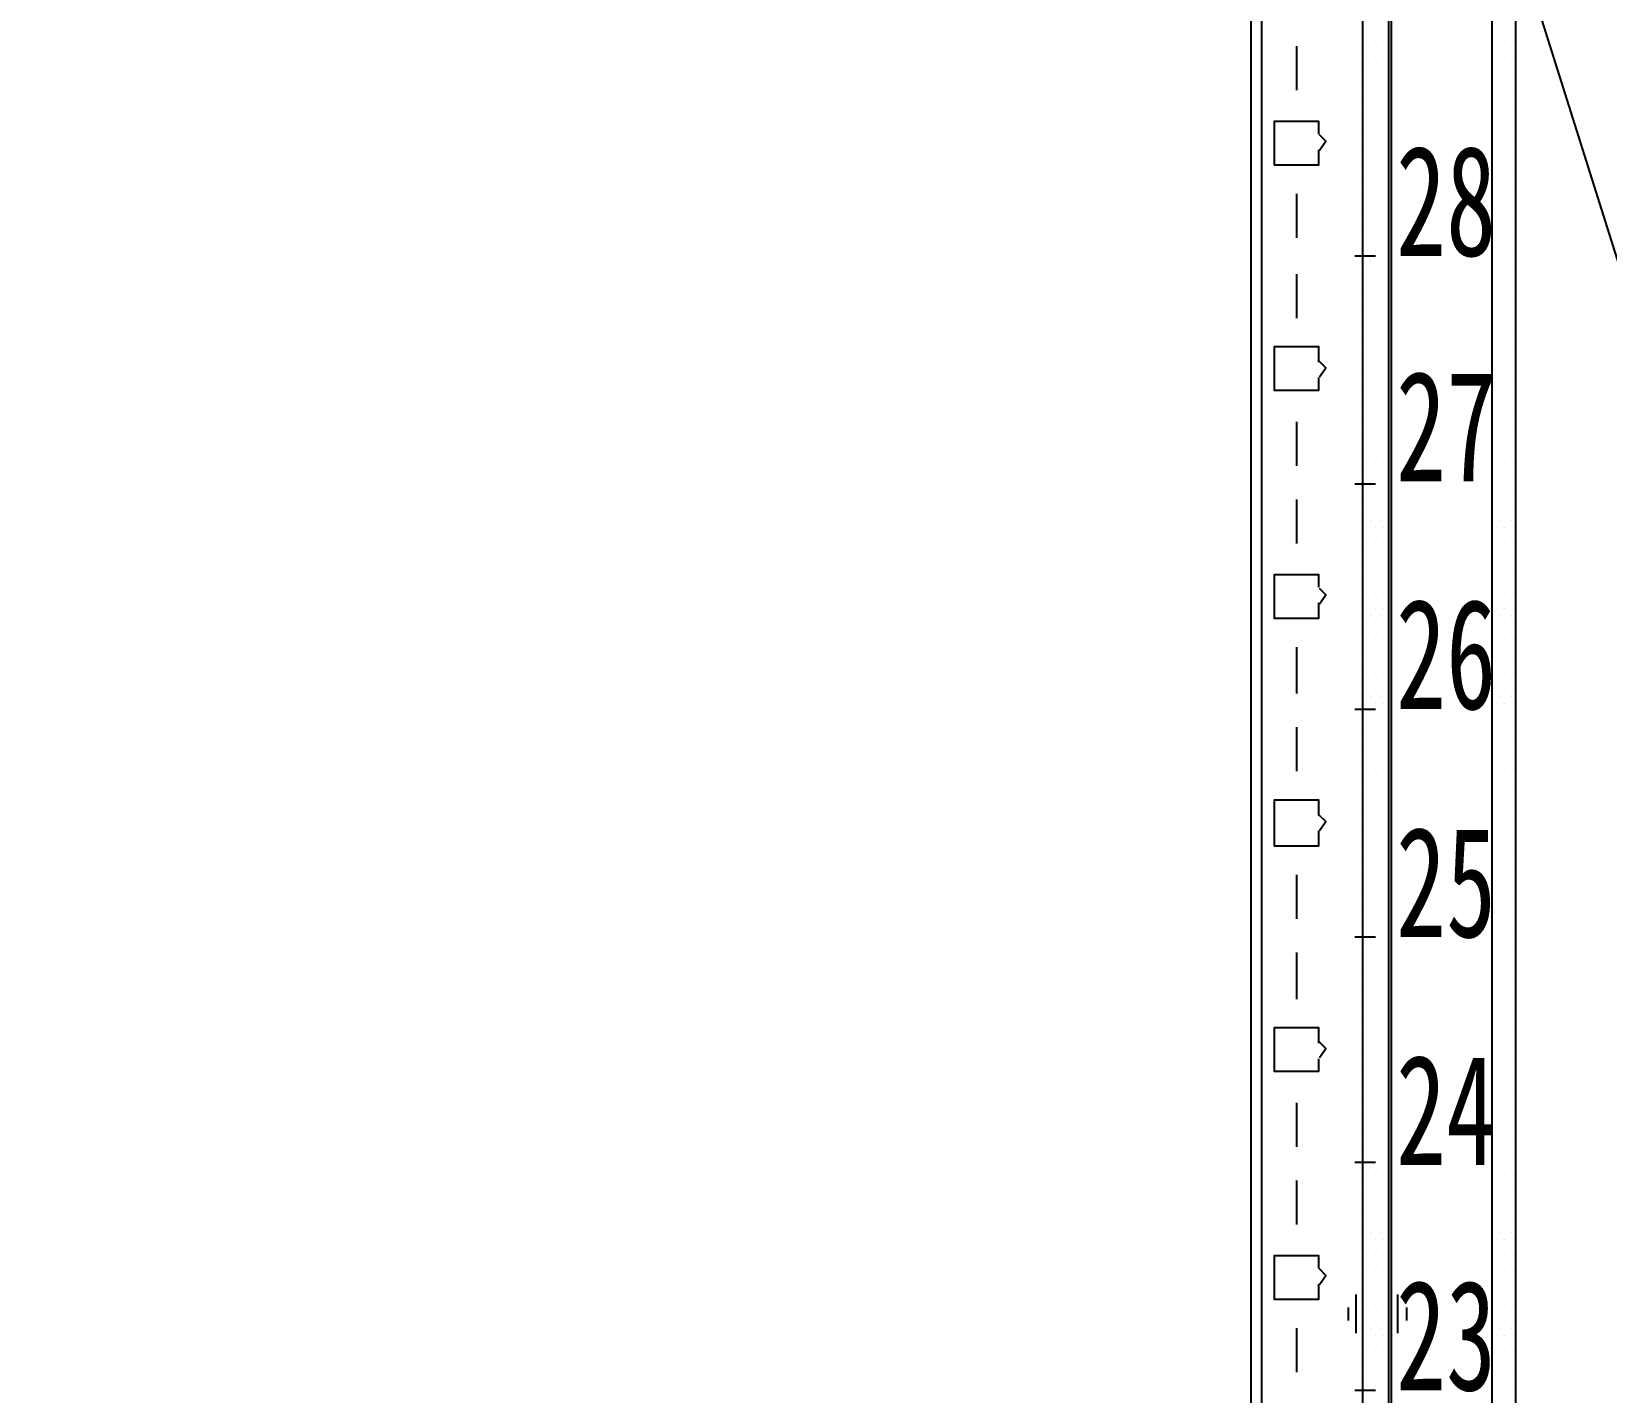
# Model space of a CAD drawing. Header units: metres. Extents: x 17 to 1264, y 17 to 859.
# Drawn here: x 468.4 to 556, y 374.1 to 449.8 of the extents above; entities that cross this region are included whole.
import ezdxf

# ---------------------------------------------------------------- set-up
doc = ezdxf.new("R2010")
doc.units = ezdxf.units.M
for name, color, linetype in [('LINES', 7, 'Continuous'), ('POLYLINES', 4, 'Continuous'), ('RECTS', 7, 'Continuous'), ('TEXTS', 3, 'Continuous')]:
    doc.layers.add(name, color=color, linetype=linetype)

msp = doc.modelspace()

# ---------------------------------------------------------------- linework, layer by layer
at = {"layer": 'LINES'}
for p, q in [((536.25, 96.77), (536.25, 692.06)), ((599.18, 301.68), (539.99, 490.03)), ((542.73, 449.28), (542.73, 449.28)), ((542.87, 449.71), (542.87, 449.71)), ((543.16, 449.28), (543.16, 449.28)), ((543.45, 449.71), (543.45, 449.71)), ((543.59, 449.28), (543.59, 449.28)), ((543.88, 449.71), (543.88, 449.71)), ((549.64, 449.71), (549.64, 449.71)), ((549.93, 449.28), (549.93, 449.28)), ((550.07, 449.71), (550.07, 449.71)), ((550.36, 449.28), (550.36, 449.28)), ((550.65, 449.71), (550.65, 449.71)), ((550.79, 449.28), (550.79, 449.28)), ((538.77, 448.99), (538.77, 446.54)), ((542.73, 448.42), (542.73, 448.42)), ((542.87, 448.85), (542.87, 448.85)), ((543.16, 448.42), (543.16, 448.42)), ((543.45, 448.85), (543.45, 448.85)), ((543.59, 448.42), (543.59, 448.42)), ((543.88, 448.85), (543.88, 448.85)), ((549.64, 448.85), (549.64, 448.85)), ((549.93, 448.42), (549.93, 448.42)), ((550.07, 448.85), (550.07, 448.85)), ((550.36, 448.42), (550.36, 448.42)), ((550.65, 448.85), (550.65, 448.85)), ((550.79, 448.42), (550.79, 448.42)), ((542.87, 447.84), (542.87, 447.84)), ((543.45, 447.84), (543.45, 447.84)), ((543.88, 447.84), (543.88, 447.84)), ((549.64, 447.84), (549.64, 447.84)), ((550.07, 447.84), (550.07, 447.84)), ((550.65, 447.84), (550.65, 447.84)), ((542.73, 447.41), (542.73, 447.41)), ((542.87, 446.98), (542.87, 446.98)), ((543.16, 447.41), (543.16, 447.41)), ((543.45, 446.98), (543.45, 446.98)), ((543.59, 447.41), (543.59, 447.41)), ((543.88, 446.98), (543.88, 446.98)), ((549.64, 446.98), (549.64, 446.98)), ((549.93, 447.41), (549.93, 447.41)), ((550.07, 446.98), (550.07, 446.98)), ((550.36, 447.41), (550.36, 447.41)), ((550.65, 446.98), (550.65, 446.98)), ((550.79, 447.41), (550.79, 447.41)), ((542.73, 446.54), (542.73, 446.54)), ((542.87, 446.11), (542.87, 446.11)), ((543.16, 446.54), (543.16, 446.54)), ((543.45, 446.11), (543.45, 446.11)), ((543.59, 446.54), (543.59, 446.54)), ((543.88, 446.11), (543.88, 446.11)), ((549.64, 446.11), (549.64, 446.11)), ((549.93, 446.54), (549.93, 446.54)), ((550.07, 446.11), (550.07, 446.11)), ((550.36, 446.54), (550.36, 446.54)), ((550.65, 446.11), (550.65, 446.11)), ((550.79, 446.54), (550.79, 446.54)), ((542.73, 445.68), (542.73, 445.68)), ((542.87, 445.25), (542.87, 445.25)), ((543.16, 445.68), (543.16, 445.68)), ((543.45, 445.25), (543.45, 445.25)), ((543.59, 445.68), (543.59, 445.68)), ((543.88, 445.25), (543.88, 445.25)), ((549.64, 445.25), (549.64, 445.25)), ((549.93, 445.68), (549.93, 445.68)), ((550.07, 445.25), (550.07, 445.25)), ((550.36, 445.68), (550.36, 445.68)), ((550.65, 445.25), (550.65, 445.25)), ((550.79, 445.68), (550.79, 445.68)), ((542.73, 444.82), (542.73, 444.82)), ((542.87, 444.24), (542.87, 444.24)), ((543.16, 444.82), (543.16, 444.82)), ((543.45, 444.24), (543.45, 444.24)), ((543.59, 444.82), (543.59, 444.82)), ((543.88, 444.24), (543.88, 444.24)), ((549.64, 444.24), (549.64, 444.24)), ((549.93, 444.82), (549.93, 444.82)), ((550.07, 444.24), (550.07, 444.24)), ((550.36, 444.82), (550.36, 444.82)), ((550.65, 444.24), (550.65, 444.24)), ((550.79, 444.82), (550.79, 444.82)), ((542.73, 443.81), (542.73, 443.81)), ((542.87, 443.38), (542.87, 443.38)), ((543.16, 443.81), (543.16, 443.81)), ((543.45, 443.38), (543.45, 443.38)), ((543.59, 443.81), (543.59, 443.81)), ((543.88, 443.38), (543.88, 443.38)), ((549.64, 443.38), (549.64, 443.38)), ((549.93, 443.81), (549.93, 443.81)), ((550.07, 443.38), (550.07, 443.38)), ((550.36, 443.81), (550.36, 443.81)), ((550.65, 443.38), (550.65, 443.38)), ((550.79, 443.81), (550.79, 443.81)), ((542.73, 442.94), (542.73, 442.94)), ((542.87, 442.51), (542.87, 442.51)), ((543.16, 442.94), (543.16, 442.94)), ((543.45, 442.51), (543.45, 442.51)), ((543.59, 442.94), (543.59, 442.94)), ((543.88, 442.51), (543.88, 442.51)), ((549.64, 442.51), (549.64, 442.51)), ((549.93, 442.94), (549.93, 442.94)), ((550.07, 442.51), (550.07, 442.51)), ((550.36, 442.94), (550.36, 442.94)), ((550.65, 442.51), (550.65, 442.51)), ((550.79, 442.94), (550.79, 442.94)), ((542.73, 442.08), (542.73, 442.08)), ((542.87, 441.65), (542.87, 441.65)), ((543.16, 442.08), (543.16, 442.08)), ((543.45, 441.65), (543.45, 441.65)), ((543.59, 442.08), (543.59, 442.08)), ((543.88, 441.65), (543.88, 441.65)), ((549.64, 441.65), (549.64, 441.65)), ((549.93, 442.08), (549.93, 442.08)), ((550.07, 441.65), (550.07, 441.65)), ((550.36, 442.08), (550.36, 442.08)), ((550.65, 441.65), (550.65, 441.65)), ((550.79, 442.08), (550.79, 442.08)), ((538.77, 440.78), (538.77, 438.34)), ((542.73, 441.22), (542.73, 441.22)), ((542.87, 440.64), (542.87, 440.64)), ((543.16, 441.22), (543.16, 441.22)), ((543.45, 440.64), (543.45, 440.64)), ((543.59, 441.22), (543.59, 441.22)), ((543.88, 440.64), (543.88, 440.64)), ((549.64, 440.64), (549.64, 440.64)), ((549.93, 441.22), (549.93, 441.22)), ((550.07, 440.64), (550.07, 440.64)), ((550.36, 441.22), (550.36, 441.22)), ((550.65, 440.64), (550.65, 440.64)), ((550.79, 441.22), (550.79, 441.22)), ((542.73, 440.21), (542.73, 440.21)), ((542.87, 439.78), (542.87, 439.78)), ((543.16, 440.21), (543.16, 440.21)), ((543.45, 439.78), (543.45, 439.78)), ((543.59, 440.21), (543.59, 440.21)), ((543.88, 439.78), (543.88, 439.78)), ((549.64, 439.78), (549.64, 439.78)), ((549.93, 440.21), (549.93, 440.21)), ((550.07, 439.78), (550.07, 439.78)), ((550.36, 440.21), (550.36, 440.21)), ((550.65, 439.78), (550.65, 439.78)), ((550.79, 440.21), (550.79, 440.21)), ((542.73, 439.34), (542.73, 439.34)), ((542.87, 438.91), (542.87, 438.91)), ((543.16, 439.34), (543.16, 439.34)), ((543.45, 438.91), (543.45, 438.91)), ((543.59, 439.34), (543.59, 439.34)), ((543.88, 438.91), (543.88, 438.91)), ((549.64, 438.91), (549.64, 438.91)), ((549.93, 439.34), (549.93, 439.34)), ((550.07, 438.91), (550.07, 438.91)), ((550.36, 439.34), (550.36, 439.34)), ((550.65, 438.91), (550.65, 438.91)), ((550.79, 439.34), (550.79, 439.34)), ((542.73, 438.48), (542.73, 438.48)), ((542.87, 438.05), (542.87, 438.05)), ((543.16, 438.48), (543.16, 438.48)), ((543.45, 438.05), (543.45, 438.05)), ((543.59, 438.48), (543.59, 438.48)), ((543.88, 438.05), (543.88, 438.05)), ((549.64, 438.05), (549.64, 438.05)), ((549.93, 438.48), (549.93, 438.48)), ((550.07, 438.05), (550.07, 438.05)), ((550.36, 438.48), (550.36, 438.48)), ((550.65, 438.05), (550.65, 438.05)), ((550.79, 438.48), (550.79, 438.48)), ((542.01, 437.33), (543.16, 437.33)), ((542.73, 437.62), (542.73, 437.62)), ((542.87, 437.04), (542.87, 437.04)), ((543.16, 437.62), (543.16, 437.62)), ((543.45, 437.04), (543.45, 437.04)), ((543.59, 437.62), (543.59, 437.62)), ((543.88, 437.04), (543.88, 437.04)), ((549.64, 437.04), (549.64, 437.04)), ((549.93, 437.62), (549.93, 437.62)), ((550.07, 437.04), (550.07, 437.04)), ((550.36, 437.62), (550.36, 437.62)), ((550.65, 437.04), (550.65, 437.04)), ((550.79, 437.62), (550.79, 437.62)), ((538.77, 436.32), (538.77, 433.87)), ((542.73, 436.61), (542.73, 436.61)), ((542.87, 436.18), (542.87, 436.18)), ((543.16, 436.61), (543.16, 436.61)), ((543.45, 436.18), (543.45, 436.18)), ((543.59, 436.61), (543.59, 436.61)), ((543.88, 436.18), (543.88, 436.18)), ((549.64, 436.18), (549.64, 436.18)), ((549.93, 436.61), (549.93, 436.61)), ((550.07, 436.18), (550.07, 436.18)), ((550.36, 436.61), (550.36, 436.61)), ((550.65, 436.18), (550.65, 436.18)), ((550.79, 436.61), (550.79, 436.61)), ((542.73, 435.74), (542.73, 435.74)), ((542.87, 435.31), (542.87, 435.31)), ((543.16, 435.74), (543.16, 435.74)), ((543.45, 435.31), (543.45, 435.31)), ((543.59, 435.74), (543.59, 435.74)), ((543.88, 435.31), (543.88, 435.31)), ((549.64, 435.31), (549.64, 435.31)), ((549.93, 435.74), (549.93, 435.74)), ((550.07, 435.31), (550.07, 435.31)), ((550.36, 435.74), (550.36, 435.74)), ((550.65, 435.31), (550.65, 435.31)), ((550.79, 435.74), (550.79, 435.74)), ((542.73, 434.88), (542.73, 434.88)), ((542.87, 434.45), (542.87, 434.45)), ((543.16, 434.88), (543.16, 434.88)), ((543.45, 434.45), (543.45, 434.45)), ((543.59, 434.88), (543.59, 434.88)), ((543.88, 434.45), (543.88, 434.45)), ((549.64, 434.45), (549.64, 434.45)), ((549.93, 434.88), (549.93, 434.88)), ((550.07, 434.45), (550.07, 434.45)), ((550.36, 434.88), (550.36, 434.88)), ((550.65, 434.45), (550.65, 434.45)), ((550.79, 434.88), (550.79, 434.88)), ((542.73, 434.02), (542.73, 434.02)), ((543.16, 434.02), (543.16, 434.02)), ((543.59, 434.02), (543.59, 434.02)), ((549.93, 434.02), (549.93, 434.02)), ((550.36, 434.02), (550.36, 434.02)), ((550.79, 434.02), (550.79, 434.02)), ((542.73, 433.01), (542.73, 433.01)), ((542.87, 433.44), (542.87, 433.44)), ((543.16, 433.01), (543.16, 433.01)), ((543.45, 433.44), (543.45, 433.44)), ((543.59, 433.01), (543.59, 433.01)), ((543.88, 433.44), (543.88, 433.44)), ((549.64, 433.44), (549.64, 433.44)), ((549.93, 433.01), (549.93, 433.01)), ((550.07, 433.44), (550.07, 433.44)), ((550.36, 433.01), (550.36, 433.01)), ((550.65, 433.44), (550.65, 433.44)), ((550.79, 433.01), (550.79, 433.01)), ((542.73, 432.14), (542.73, 432.14)), ((542.87, 432.58), (542.87, 432.58)), ((543.16, 432.14), (543.16, 432.14)), ((543.45, 432.58), (543.45, 432.58)), ((543.59, 432.14), (543.59, 432.14)), ((543.88, 432.58), (543.88, 432.58)), ((549.64, 432.58), (549.64, 432.58)), ((549.93, 432.14), (549.93, 432.14)), ((550.07, 432.58), (550.07, 432.58)), ((550.36, 432.14), (550.36, 432.14)), ((550.65, 432.58), (550.65, 432.58)), ((550.79, 432.14), (550.79, 432.14)), ((542.73, 431.28), (542.73, 431.28)), ((542.87, 431.71), (542.87, 431.71)), ((542.87, 430.85), (542.87, 430.85)), ((543.16, 431.28), (543.16, 431.28)), ((543.45, 431.71), (543.45, 431.71)), ((543.45, 430.85), (543.45, 430.85)), ((543.59, 431.28), (543.59, 431.28)), ((543.88, 431.71), (543.88, 431.71)), ((543.88, 430.85), (543.88, 430.85)), ((549.64, 431.71), (549.64, 431.71)), ((549.64, 430.85), (549.64, 430.85)), ((549.93, 431.28), (549.93, 431.28)), ((550.07, 431.71), (550.07, 431.71)), ((550.07, 430.85), (550.07, 430.85)), ((550.36, 431.28), (550.36, 431.28)), ((550.65, 431.71), (550.65, 431.71)), ((550.65, 430.85), (550.65, 430.85)), ((550.79, 431.28), (550.79, 431.28)), ((542.73, 430.42), (542.73, 430.42)), ((543.16, 430.42), (543.16, 430.42)), ((543.59, 430.42), (543.59, 430.42)), ((549.93, 430.42), (549.93, 430.42)), ((550.36, 430.42), (550.36, 430.42)), ((550.79, 430.42), (550.79, 430.42)), ((542.73, 429.41), (542.73, 429.41)), ((542.87, 429.84), (542.87, 429.84)), ((543.16, 429.41), (543.16, 429.41)), ((543.45, 429.84), (543.45, 429.84)), ((543.59, 429.41), (543.59, 429.41)), ((543.88, 429.84), (543.88, 429.84)), ((549.64, 429.84), (549.64, 429.84)), ((549.93, 429.41), (549.93, 429.41)), ((550.07, 429.84), (550.07, 429.84)), ((550.36, 429.41), (550.36, 429.41)), ((550.65, 429.84), (550.65, 429.84)), ((550.79, 429.41), (550.79, 429.41)), ((542.73, 428.54), (542.73, 428.54)), ((542.87, 428.98), (542.87, 428.98)), ((543.16, 428.54), (543.16, 428.54)), ((543.45, 428.98), (543.45, 428.98)), ((543.59, 428.54), (543.59, 428.54)), ((543.88, 428.98), (543.88, 428.98)), ((549.64, 428.98), (549.64, 428.98)), ((549.93, 428.54), (549.93, 428.54)), ((550.07, 428.98), (550.07, 428.98)), ((550.36, 428.54), (550.36, 428.54)), ((550.65, 428.98), (550.65, 428.98)), ((550.79, 428.54), (550.79, 428.54)), ((538.77, 428.11), (538.77, 425.66)), ((542.73, 427.68), (542.73, 427.68)), ((542.87, 428.11), (542.87, 428.11)), ((543.16, 427.68), (543.16, 427.68)), ((543.45, 428.11), (543.45, 428.11)), ((543.59, 427.68), (543.59, 427.68)), ((543.88, 428.11), (543.88, 428.11)), ((549.64, 428.11), (549.64, 428.11)), ((549.93, 427.68), (549.93, 427.68)), ((550.07, 428.11), (550.07, 428.11)), ((550.36, 427.68), (550.36, 427.68)), ((550.65, 428.11), (550.65, 428.11)), ((550.79, 427.68), (550.79, 427.68)), ((542.73, 426.82), (542.73, 426.82)), ((542.87, 427.25), (542.87, 427.25)), ((543.16, 426.82), (543.16, 426.82)), ((543.45, 427.25), (543.45, 427.25)), ((543.59, 426.82), (543.59, 426.82)), ((543.88, 427.25), (543.88, 427.25)), ((549.64, 427.25), (549.64, 427.25)), ((549.93, 426.82), (549.93, 426.82)), ((550.07, 427.25), (550.07, 427.25)), ((550.36, 426.82), (550.36, 426.82)), ((550.65, 427.25), (550.65, 427.25)), ((550.79, 426.82), (550.79, 426.82)), ((542.73, 425.81), (542.73, 425.81)), ((542.87, 426.24), (542.87, 426.24)), ((543.16, 425.81), (543.16, 425.81)), ((543.45, 426.24), (543.45, 426.24)), ((543.59, 425.81), (543.59, 425.81)), ((543.88, 426.24), (543.88, 426.24)), ((549.64, 426.24), (549.64, 426.24)), ((549.93, 425.81), (549.93, 425.81)), ((550.07, 426.24), (550.07, 426.24)), ((550.36, 425.81), (550.36, 425.81)), ((550.65, 426.24), (550.65, 426.24)), ((550.79, 425.81), (550.79, 425.81)), ((542.73, 424.94), (542.73, 424.94)), ((542.87, 425.38), (542.87, 425.38)), ((543.16, 424.94), (543.16, 424.94)), ((543.45, 425.38), (543.45, 425.38)), ((543.59, 424.94), (543.59, 424.94)), ((543.88, 425.38), (543.88, 425.38)), ((549.64, 425.38), (549.64, 425.38)), ((549.93, 424.94), (549.93, 424.94)), ((550.07, 425.38), (550.07, 425.38)), ((550.36, 424.94), (550.36, 424.94)), ((550.65, 425.38), (550.65, 425.38)), ((550.79, 424.94), (550.79, 424.94)), ((542.01, 424.66), (543.16, 424.66)), ((542.73, 424.08), (542.73, 424.08)), ((542.87, 424.51), (542.87, 424.51)), ((543.16, 424.08), (543.16, 424.08)), ((543.45, 424.51), (543.45, 424.51)), ((543.59, 424.08), (543.59, 424.08)), ((543.88, 424.51), (543.88, 424.51)), ((549.64, 424.51), (549.64, 424.51)), ((549.93, 424.08), (549.93, 424.08)), ((550.07, 424.51), (550.07, 424.51)), ((550.36, 424.08), (550.36, 424.08)), ((550.65, 424.51), (550.65, 424.51)), ((550.79, 424.08), (550.79, 424.08)), ((538.77, 423.79), (538.77, 421.34)), ((542.73, 423.22), (542.73, 423.22)), ((542.87, 423.65), (542.87, 423.65)), ((543.16, 423.22), (543.16, 423.22)), ((543.45, 423.65), (543.45, 423.65)), ((543.59, 423.22), (543.59, 423.22)), ((543.88, 423.65), (543.88, 423.65)), ((549.64, 423.65), (549.64, 423.65)), ((549.93, 423.22), (549.93, 423.22)), ((550.07, 423.65), (550.07, 423.65)), ((550.36, 423.22), (550.36, 423.22)), ((550.65, 423.65), (550.65, 423.65)), ((550.79, 423.22), (550.79, 423.22)), ((542.73, 422.21), (542.73, 422.21)), ((542.87, 422.64), (542.87, 422.64)), ((543.16, 422.21), (543.16, 422.21)), ((543.45, 422.64), (543.45, 422.64)), ((543.59, 422.21), (543.59, 422.21)), ((543.88, 422.64), (543.88, 422.64)), ((549.64, 422.64), (549.64, 422.64)), ((549.93, 422.21), (549.93, 422.21)), ((550.07, 422.64), (550.07, 422.64)), ((550.36, 422.21), (550.36, 422.21)), ((550.65, 422.64), (550.65, 422.64)), ((550.79, 422.21), (550.79, 422.21)), ((542.73, 421.34), (542.73, 421.34)), ((542.87, 421.78), (542.87, 421.78)), ((543.16, 421.34), (543.16, 421.34)), ((543.45, 421.78), (543.45, 421.78)), ((543.59, 421.34), (543.59, 421.34)), ((543.88, 421.78), (543.88, 421.78)), ((549.64, 421.78), (549.64, 421.78)), ((549.93, 421.34), (549.93, 421.34)), ((550.07, 421.78), (550.07, 421.78)), ((550.36, 421.34), (550.36, 421.34)), ((550.65, 421.78), (550.65, 421.78)), ((550.79, 421.34), (550.79, 421.34)), ((542.73, 420.48), (542.73, 420.48)), ((542.87, 420.91), (542.87, 420.91)), ((543.16, 420.48), (543.16, 420.48)), ((543.45, 420.91), (543.45, 420.91)), ((543.59, 420.48), (543.59, 420.48)), ((543.88, 420.91), (543.88, 420.91)), ((549.64, 420.91), (549.64, 420.91)), ((549.93, 420.48), (549.93, 420.48)), ((550.07, 420.91), (550.07, 420.91)), ((550.36, 420.48), (550.36, 420.48)), ((550.65, 420.91), (550.65, 420.91)), ((550.79, 420.48), (550.79, 420.48)), ((542.73, 419.62), (542.73, 419.62)), ((542.87, 420.05), (542.87, 420.05)), ((543.16, 419.62), (543.16, 419.62)), ((543.45, 420.05), (543.45, 420.05)), ((543.59, 419.62), (543.59, 419.62)), ((543.88, 420.05), (543.88, 420.05)), ((549.64, 420.05), (549.64, 420.05)), ((549.93, 419.62), (549.93, 419.62)), ((550.07, 420.05), (550.07, 420.05)), ((550.36, 419.62), (550.36, 419.62)), ((550.65, 420.05), (550.65, 420.05)), ((550.79, 419.62), (550.79, 419.62)), ((542.73, 418.61), (542.73, 418.61)), ((542.87, 419.04), (542.87, 419.04)), ((543.16, 418.61), (543.16, 418.61)), ((543.45, 419.04), (543.45, 419.04)), ((543.59, 418.61), (543.59, 418.61)), ((543.88, 419.04), (543.88, 419.04)), ((549.64, 419.04), (549.64, 419.04)), ((549.93, 418.61), (549.93, 418.61)), ((550.07, 419.04), (550.07, 419.04)), ((550.36, 418.61), (550.36, 418.61)), ((550.65, 419.04), (550.65, 419.04)), ((550.79, 418.61), (550.79, 418.61)), ((542.73, 417.74), (542.73, 417.74)), ((542.87, 418.18), (542.87, 418.18)), ((543.16, 417.74), (543.16, 417.74)), ((543.45, 418.18), (543.45, 418.18)), ((543.59, 417.74), (543.59, 417.74)), ((543.88, 418.18), (543.88, 418.18)), ((549.64, 418.18), (549.64, 418.18)), ((549.93, 417.74), (549.93, 417.74)), ((550.07, 418.18), (550.07, 418.18)), ((550.36, 417.74), (550.36, 417.74)), ((550.65, 418.18), (550.65, 418.18)), ((550.79, 417.74), (550.79, 417.74)), ((542.73, 416.88), (542.73, 416.88)), ((542.87, 417.31), (542.87, 417.31)), ((543.16, 416.88), (543.16, 416.88)), ((543.45, 417.31), (543.45, 417.31)), ((543.59, 416.88), (543.59, 416.88)), ((543.88, 417.31), (543.88, 417.31)), ((549.64, 417.31), (549.64, 417.31)), ((549.93, 416.88), (549.93, 416.88)), ((550.07, 417.31), (550.07, 417.31)), ((550.36, 416.88), (550.36, 416.88)), ((550.65, 417.31), (550.65, 417.31)), ((550.79, 416.88), (550.79, 416.88)), ((542.73, 416.02), (542.73, 416.02)), ((542.87, 416.45), (542.87, 416.45)), ((543.16, 416.02), (543.16, 416.02)), ((543.45, 416.45), (543.45, 416.45)), ((543.59, 416.02), (543.59, 416.02)), ((543.88, 416.45), (543.88, 416.45)), ((549.64, 416.45), (549.64, 416.45)), ((549.93, 416.02), (549.93, 416.02)), ((550.07, 416.45), (550.07, 416.45)), ((550.36, 416.02), (550.36, 416.02)), ((550.65, 416.45), (550.65, 416.45)), ((550.79, 416.02), (550.79, 416.02)), ((538.77, 415.58), (538.77, 412.99)), ((542.87, 415.44), (542.87, 415.44)), ((543.45, 415.44), (543.45, 415.44)), ((543.88, 415.44), (543.88, 415.44)), ((549.64, 415.44), (549.64, 415.44)), ((550.07, 415.44), (550.07, 415.44)), ((550.65, 415.44), (550.65, 415.44)), ((542.73, 415.01), (542.73, 415.01)), ((542.87, 414.58), (542.87, 414.58)), ((543.16, 415.01), (543.16, 415.01)), ((543.45, 414.58), (543.45, 414.58)), ((543.59, 415.01), (543.59, 415.01)), ((543.88, 414.58), (543.88, 414.58)), ((549.64, 414.58), (549.64, 414.58)), ((549.93, 415.01), (549.93, 415.01)), ((550.07, 414.58), (550.07, 414.58)), ((550.36, 415.01), (550.36, 415.01)), ((550.65, 414.58), (550.65, 414.58)), ((550.79, 415.01), (550.79, 415.01)), ((542.73, 414.14), (542.73, 414.14)), ((542.87, 413.71), (542.87, 413.71)), ((543.16, 414.14), (543.16, 414.14)), ((543.45, 413.71), (543.45, 413.71)), ((543.59, 414.14), (543.59, 414.14)), ((543.88, 413.71), (543.88, 413.71)), ((549.64, 413.71), (549.64, 413.71)), ((549.93, 414.14), (549.93, 414.14)), ((550.07, 413.71), (550.07, 413.71)), ((550.36, 414.14), (550.36, 414.14)), ((550.65, 413.71), (550.65, 413.71)), ((550.79, 414.14), (550.79, 414.14)), ((542.73, 413.28), (542.73, 413.28)), ((542.87, 412.85), (542.87, 412.85)), ((543.16, 413.28), (543.16, 413.28)), ((543.45, 412.85), (543.45, 412.85)), ((543.59, 413.28), (543.59, 413.28)), ((543.88, 412.85), (543.88, 412.85)), ((549.64, 412.85), (549.64, 412.85)), ((549.93, 413.28), (549.93, 413.28)), ((550.07, 412.85), (550.07, 412.85)), ((550.36, 413.28), (550.36, 413.28)), ((550.65, 412.85), (550.65, 412.85)), ((550.79, 413.28), (550.79, 413.28)), ((542.01, 412.13), (543.16, 412.13)), ((542.73, 412.42), (542.73, 412.42)), ((542.87, 411.84), (542.87, 411.84)), ((543.16, 412.42), (543.16, 412.42)), ((543.45, 411.84), (543.45, 411.84)), ((543.59, 412.42), (543.59, 412.42)), ((543.88, 411.84), (543.88, 411.84)), ((549.64, 411.84), (549.64, 411.84)), ((549.93, 412.42), (549.93, 412.42)), ((550.07, 411.84), (550.07, 411.84)), ((550.36, 412.42), (550.36, 412.42)), ((550.65, 411.84), (550.65, 411.84)), ((550.79, 412.42), (550.79, 412.42)), ((538.77, 411.12), (538.77, 408.67)), ((542.73, 411.41), (542.73, 411.41)), ((542.87, 410.98), (542.87, 410.98)), ((543.16, 411.41), (543.16, 411.41)), ((543.45, 410.98), (543.45, 410.98)), ((543.59, 411.41), (543.59, 411.41)), ((543.88, 410.98), (543.88, 410.98)), ((549.64, 410.98), (549.64, 410.98)), ((549.93, 411.41), (549.93, 411.41)), ((550.07, 410.98), (550.07, 410.98)), ((550.36, 411.41), (550.36, 411.41)), ((550.65, 410.98), (550.65, 410.98)), ((550.79, 411.41), (550.79, 411.41)), ((542.73, 410.54), (542.73, 410.54)), ((542.87, 410.11), (542.87, 410.11)), ((543.16, 410.54), (543.16, 410.54)), ((543.45, 410.11), (543.45, 410.11)), ((543.59, 410.54), (543.59, 410.54)), ((543.88, 410.11), (543.88, 410.11)), ((549.64, 410.11), (549.64, 410.11)), ((549.93, 410.54), (549.93, 410.54)), ((550.07, 410.11), (550.07, 410.11)), ((550.36, 410.54), (550.36, 410.54)), ((550.65, 410.11), (550.65, 410.11)), ((550.79, 410.54), (550.79, 410.54)), ((542.73, 409.68), (542.73, 409.68)), ((542.87, 409.25), (542.87, 409.25)), ((543.16, 409.68), (543.16, 409.68)), ((543.45, 409.25), (543.45, 409.25)), ((543.59, 409.68), (543.59, 409.68)), ((543.88, 409.25), (543.88, 409.25)), ((549.64, 409.25), (549.64, 409.25)), ((549.93, 409.68), (549.93, 409.68)), ((550.07, 409.25), (550.07, 409.25)), ((550.36, 409.68), (550.36, 409.68)), ((550.65, 409.25), (550.65, 409.25)), ((550.79, 409.68), (550.79, 409.68)), ((542.73, 408.82), (542.73, 408.82)), ((542.87, 408.24), (542.87, 408.24)), ((543.16, 408.82), (543.16, 408.82)), ((543.45, 408.24), (543.45, 408.24)), ((543.59, 408.82), (543.59, 408.82)), ((543.88, 408.24), (543.88, 408.24)), ((549.64, 408.24), (549.64, 408.24)), ((549.93, 408.82), (549.93, 408.82)), ((550.07, 408.24), (550.07, 408.24)), ((550.36, 408.82), (550.36, 408.82)), ((550.65, 408.24), (550.65, 408.24)), ((550.79, 408.82), (550.79, 408.82)), ((542.73, 407.81), (542.73, 407.81)), ((542.87, 407.38), (542.87, 407.38)), ((543.16, 407.81), (543.16, 407.81)), ((543.45, 407.38), (543.45, 407.38)), ((543.59, 407.81), (543.59, 407.81)), ((543.88, 407.38), (543.88, 407.38)), ((549.64, 407.38), (549.64, 407.38)), ((549.93, 407.81), (549.93, 407.81)), ((550.07, 407.38), (550.07, 407.38)), ((550.36, 407.81), (550.36, 407.81)), ((550.65, 407.38), (550.65, 407.38)), ((550.79, 407.81), (550.79, 407.81)), ((542.73, 406.94), (542.73, 406.94)), ((542.87, 406.51), (542.87, 406.51)), ((543.16, 406.94), (543.16, 406.94)), ((543.45, 406.51), (543.45, 406.51)), ((543.59, 406.94), (543.59, 406.94)), ((543.88, 406.51), (543.88, 406.51)), ((549.64, 406.51), (549.64, 406.51)), ((549.93, 406.94), (549.93, 406.94)), ((550.07, 406.51), (550.07, 406.51)), ((550.36, 406.94), (550.36, 406.94)), ((550.65, 406.51), (550.65, 406.51)), ((550.79, 406.94), (550.79, 406.94)), ((542.73, 406.08), (542.73, 406.08)), ((542.87, 405.65), (542.87, 405.65)), ((543.16, 406.08), (543.16, 406.08)), ((543.45, 405.65), (543.45, 405.65)), ((543.59, 406.08), (543.59, 406.08)), ((543.88, 405.65), (543.88, 405.65)), ((549.64, 405.65), (549.64, 405.65)), ((549.93, 406.08), (549.93, 406.08)), ((550.07, 405.65), (550.07, 405.65)), ((550.36, 406.08), (550.36, 406.08)), ((550.65, 405.65), (550.65, 405.65)), ((550.79, 406.08), (550.79, 406.08)), ((542.73, 405.22), (542.73, 405.22)), ((542.87, 404.64), (542.87, 404.64)), ((543.16, 405.22), (543.16, 405.22)), ((543.45, 404.64), (543.45, 404.64)), ((543.59, 405.22), (543.59, 405.22)), ((543.88, 404.64), (543.88, 404.64)), ((549.64, 404.64), (549.64, 404.64)), ((549.93, 405.22), (549.93, 405.22)), ((550.07, 404.64), (550.07, 404.64)), ((550.36, 405.22), (550.36, 405.22)), ((550.65, 404.64), (550.65, 404.64)), ((550.79, 405.22), (550.79, 405.22)), ((542.73, 404.21), (542.73, 404.21)), ((542.87, 403.78), (542.87, 403.78)), ((543.16, 404.21), (543.16, 404.21)), ((543.45, 403.78), (543.45, 403.78)), ((543.59, 404.21), (543.59, 404.21)), ((543.88, 403.78), (543.88, 403.78)), ((549.64, 403.78), (549.64, 403.78)), ((549.93, 404.21), (549.93, 404.21)), ((550.07, 403.78), (550.07, 403.78)), ((550.36, 404.21), (550.36, 404.21)), ((550.65, 403.78), (550.65, 403.78)), ((550.79, 404.21), (550.79, 404.21)), ((538.77, 402.91), (538.77, 400.46)), ((542.73, 403.34), (542.73, 403.34)), ((542.87, 402.91), (542.87, 402.91)), ((543.16, 403.34), (543.16, 403.34)), ((543.45, 402.91), (543.45, 402.91)), ((543.59, 403.34), (543.59, 403.34)), ((543.88, 402.91), (543.88, 402.91)), ((549.64, 402.91), (549.64, 402.91)), ((549.93, 403.34), (549.93, 403.34)), ((550.07, 402.91), (550.07, 402.91)), ((550.36, 403.34), (550.36, 403.34)), ((550.65, 402.91), (550.65, 402.91)), ((550.79, 403.34), (550.79, 403.34)), ((542.73, 402.48), (542.73, 402.48)), ((542.87, 402.05), (542.87, 402.05)), ((543.16, 402.48), (543.16, 402.48)), ((543.45, 402.05), (543.45, 402.05)), ((543.59, 402.48), (543.59, 402.48)), ((543.88, 402.05), (543.88, 402.05)), ((549.64, 402.05), (549.64, 402.05)), ((549.93, 402.48), (549.93, 402.48)), ((550.07, 402.05), (550.07, 402.05)), ((550.36, 402.48), (550.36, 402.48)), ((550.65, 402.05), (550.65, 402.05)), ((550.79, 402.48), (550.79, 402.48)), ((542.73, 401.62), (542.73, 401.62)), ((543.16, 401.62), (543.16, 401.62)), ((543.59, 401.62), (543.59, 401.62)), ((549.93, 401.62), (549.93, 401.62)), ((550.36, 401.62), (550.36, 401.62)), ((550.79, 401.62), (550.79, 401.62)), ((542.73, 400.61), (542.73, 400.61)), ((542.87, 401.04), (542.87, 401.04)), ((543.16, 400.61), (543.16, 400.61)), ((543.45, 401.04), (543.45, 401.04)), ((543.59, 400.61), (543.59, 400.61)), ((543.88, 401.04), (543.88, 401.04)), ((549.64, 401.04), (549.64, 401.04)), ((549.93, 400.61), (549.93, 400.61)), ((550.07, 401.04), (550.07, 401.04)), ((550.36, 400.61), (550.36, 400.61)), ((550.65, 401.04), (550.65, 401.04)), ((550.79, 400.61), (550.79, 400.61)), ((542.01, 399.46), (543.16, 399.46)), ((542.73, 399.74), (542.73, 399.74)), ((542.87, 400.18), (542.87, 400.18)), ((543.16, 399.74), (543.16, 399.74)), ((543.45, 400.18), (543.45, 400.18)), ((543.59, 399.74), (543.59, 399.74)), ((543.88, 400.18), (543.88, 400.18)), ((549.64, 400.18), (549.64, 400.18)), ((549.93, 399.74), (549.93, 399.74)), ((550.07, 400.18), (550.07, 400.18)), ((550.36, 399.74), (550.36, 399.74)), ((550.65, 400.18), (550.65, 400.18)), ((550.79, 399.74), (550.79, 399.74)), ((538.77, 398.59), (538.77, 396)), ((542.73, 398.88), (542.73, 398.88)), ((542.87, 399.31), (542.87, 399.31)), ((542.87, 398.45), (542.87, 398.45)), ((543.16, 398.88), (543.16, 398.88)), ((543.45, 399.31), (543.45, 399.31)), ((543.45, 398.45), (543.45, 398.45)), ((543.59, 398.88), (543.59, 398.88)), ((543.88, 399.31), (543.88, 399.31)), ((543.88, 398.45), (543.88, 398.45)), ((549.64, 399.31), (549.64, 399.31)), ((549.64, 398.45), (549.64, 398.45)), ((549.93, 398.88), (549.93, 398.88)), ((550.07, 399.31), (550.07, 399.31)), ((550.07, 398.45), (550.07, 398.45)), ((550.36, 398.88), (550.36, 398.88)), ((550.65, 399.31), (550.65, 399.31)), ((550.65, 398.45), (550.65, 398.45)), ((550.79, 398.88), (550.79, 398.88)), ((542.73, 398.02), (542.73, 398.02)), ((543.16, 398.02), (543.16, 398.02)), ((543.59, 398.02), (543.59, 398.02)), ((549.93, 398.02), (549.93, 398.02)), ((550.36, 398.02), (550.36, 398.02)), ((550.79, 398.02), (550.79, 398.02)), ((542.73, 397.01), (542.73, 397.01)), ((542.87, 397.44), (542.87, 397.44)), ((543.16, 397.01), (543.16, 397.01)), ((543.45, 397.44), (543.45, 397.44)), ((543.59, 397.01), (543.59, 397.01)), ((543.88, 397.44), (543.88, 397.44)), ((549.64, 397.44), (549.64, 397.44)), ((549.93, 397.01), (549.93, 397.01)), ((550.07, 397.44), (550.07, 397.44)), ((550.36, 397.01), (550.36, 397.01)), ((550.65, 397.44), (550.65, 397.44)), ((550.79, 397.01), (550.79, 397.01)), ((542.73, 396.14), (542.73, 396.14)), ((542.87, 396.58), (542.87, 396.58)), ((543.16, 396.14), (543.16, 396.14)), ((543.45, 396.58), (543.45, 396.58)), ((543.59, 396.14), (543.59, 396.14)), ((543.88, 396.58), (543.88, 396.58)), ((549.64, 396.58), (549.64, 396.58)), ((549.93, 396.14), (549.93, 396.14)), ((550.07, 396.58), (550.07, 396.58)), ((550.36, 396.14), (550.36, 396.14)), ((550.65, 396.58), (550.65, 396.58)), ((550.79, 396.14), (550.79, 396.14)), ((542.73, 395.28), (542.73, 395.28)), ((542.87, 395.71), (542.87, 395.71)), ((543.16, 395.28), (543.16, 395.28)), ((543.45, 395.71), (543.45, 395.71)), ((543.59, 395.28), (543.59, 395.28)), ((543.88, 395.71), (543.88, 395.71)), ((549.64, 395.71), (549.64, 395.71)), ((549.93, 395.28), (549.93, 395.28)), ((550.07, 395.71), (550.07, 395.71)), ((550.36, 395.28), (550.36, 395.28)), ((550.65, 395.71), (550.65, 395.71)), ((550.79, 395.28), (550.79, 395.28)), ((542.73, 394.42), (542.73, 394.42)), ((542.87, 394.85), (542.87, 394.85)), ((543.16, 394.42), (543.16, 394.42)), ((543.45, 394.85), (543.45, 394.85)), ((543.59, 394.42), (543.59, 394.42)), ((543.88, 394.85), (543.88, 394.85)), ((549.64, 394.85), (549.64, 394.85)), ((549.93, 394.42), (549.93, 394.42)), ((550.07, 394.85), (550.07, 394.85)), ((550.36, 394.42), (550.36, 394.42)), ((550.65, 394.85), (550.65, 394.85)), ((550.79, 394.42), (550.79, 394.42)), ((542.73, 393.41), (542.73, 393.41)), ((542.87, 393.84), (542.87, 393.84)), ((543.16, 393.41), (543.16, 393.41)), ((543.45, 393.84), (543.45, 393.84)), ((543.59, 393.41), (543.59, 393.41)), ((543.88, 393.84), (543.88, 393.84)), ((549.64, 393.84), (549.64, 393.84)), ((549.93, 393.41), (549.93, 393.41)), ((550.07, 393.84), (550.07, 393.84)), ((550.36, 393.41), (550.36, 393.41)), ((550.65, 393.84), (550.65, 393.84)), ((550.79, 393.41), (550.79, 393.41)), ((542.73, 392.54), (542.73, 392.54)), ((542.87, 392.98), (542.87, 392.98)), ((543.16, 392.54), (543.16, 392.54)), ((543.45, 392.98), (543.45, 392.98)), ((543.59, 392.54), (543.59, 392.54)), ((543.88, 392.98), (543.88, 392.98)), ((549.64, 392.98), (549.64, 392.98)), ((549.93, 392.54), (549.93, 392.54)), ((550.07, 392.98), (550.07, 392.98)), ((550.36, 392.54), (550.36, 392.54)), ((550.65, 392.98), (550.65, 392.98)), ((550.79, 392.54), (550.79, 392.54)), ((542.73, 391.68), (542.73, 391.68)), ((542.87, 392.11), (542.87, 392.11)), ((543.16, 391.68), (543.16, 391.68)), ((543.45, 392.11), (543.45, 392.11)), ((543.59, 391.68), (543.59, 391.68)), ((543.88, 392.11), (543.88, 392.11)), ((549.64, 392.11), (549.64, 392.11)), ((549.93, 391.68), (549.93, 391.68)), ((550.07, 392.11), (550.07, 392.11)), ((550.36, 391.68), (550.36, 391.68)), ((550.65, 392.11), (550.65, 392.11)), ((550.79, 391.68), (550.79, 391.68)), ((542.73, 390.82), (542.73, 390.82)), ((542.87, 391.25), (542.87, 391.25)), ((543.16, 390.82), (543.16, 390.82)), ((543.45, 391.25), (543.45, 391.25)), ((543.59, 390.82), (543.59, 390.82)), ((543.88, 391.25), (543.88, 391.25)), ((549.64, 391.25), (549.64, 391.25)), ((549.93, 390.82), (549.93, 390.82)), ((550.07, 391.25), (550.07, 391.25)), ((550.36, 390.82), (550.36, 390.82)), ((550.65, 391.25), (550.65, 391.25)), ((550.79, 390.82), (550.79, 390.82)), ((538.77, 390.24), (538.77, 387.79)), ((542.73, 389.81), (542.73, 389.81)), ((542.87, 390.24), (542.87, 390.24)), ((543.16, 389.81), (543.16, 389.81)), ((543.45, 390.24), (543.45, 390.24)), ((543.59, 389.81), (543.59, 389.81)), ((543.88, 390.24), (543.88, 390.24)), ((549.64, 390.24), (549.64, 390.24)), ((549.93, 389.81), (549.93, 389.81)), ((550.07, 390.24), (550.07, 390.24)), ((550.36, 389.81), (550.36, 389.81)), ((550.65, 390.24), (550.65, 390.24)), ((550.79, 389.81), (550.79, 389.81)), ((542.73, 388.94), (542.73, 388.94)), ((542.87, 389.38), (542.87, 389.38)), ((543.16, 388.94), (543.16, 388.94)), ((543.45, 389.38), (543.45, 389.38)), ((543.59, 388.94), (543.59, 388.94)), ((543.88, 389.38), (543.88, 389.38)), ((549.64, 389.38), (549.64, 389.38)), ((549.93, 388.94), (549.93, 388.94)), ((550.07, 389.38), (550.07, 389.38)), ((550.36, 388.94), (550.36, 388.94)), ((550.65, 389.38), (550.65, 389.38)), ((550.79, 388.94), (550.79, 388.94)), ((542.73, 388.08), (542.73, 388.08)), ((542.87, 388.51), (542.87, 388.51)), ((543.16, 388.08), (543.16, 388.08)), ((543.45, 388.51), (543.45, 388.51)), ((543.59, 388.08), (543.59, 388.08)), ((543.88, 388.51), (543.88, 388.51)), ((549.64, 388.51), (549.64, 388.51)), ((549.93, 388.08), (549.93, 388.08)), ((550.07, 388.51), (550.07, 388.51)), ((550.36, 388.08), (550.36, 388.08)), ((550.65, 388.51), (550.65, 388.51)), ((550.79, 388.08), (550.79, 388.08)), ((542.73, 387.22), (542.73, 387.22)), ((542.87, 387.65), (542.87, 387.65)), ((543.16, 387.22), (543.16, 387.22)), ((543.45, 387.65), (543.45, 387.65)), ((543.59, 387.22), (543.59, 387.22)), ((543.88, 387.65), (543.88, 387.65)), ((549.64, 387.65), (549.64, 387.65)), ((549.93, 387.22), (549.93, 387.22)), ((550.07, 387.65), (550.07, 387.65)), ((550.36, 387.22), (550.36, 387.22)), ((550.65, 387.65), (550.65, 387.65)), ((550.79, 387.22), (550.79, 387.22)), ((542.01, 386.93), (543.16, 386.93)), ((542.73, 386.21), (542.73, 386.21)), ((542.87, 386.64), (542.87, 386.64)), ((543.16, 386.21), (543.16, 386.21)), ((543.45, 386.64), (543.45, 386.64)), ((543.59, 386.21), (543.59, 386.21)), ((543.88, 386.64), (543.88, 386.64)), ((549.64, 386.64), (549.64, 386.64)), ((549.93, 386.21), (549.93, 386.21)), ((550.07, 386.64), (550.07, 386.64)), ((550.36, 386.21), (550.36, 386.21)), ((550.65, 386.64), (550.65, 386.64)), ((550.79, 386.21), (550.79, 386.21)), ((538.77, 385.92), (538.77, 383.47)), ((542.73, 385.34), (542.73, 385.34)), ((542.87, 385.78), (542.87, 385.78)), ((543.16, 385.34), (543.16, 385.34)), ((543.45, 385.78), (543.45, 385.78)), ((543.59, 385.34), (543.59, 385.34)), ((543.88, 385.78), (543.88, 385.78)), ((549.64, 385.78), (549.64, 385.78)), ((549.93, 385.34), (549.93, 385.34)), ((550.07, 385.78), (550.07, 385.78)), ((550.36, 385.34), (550.36, 385.34)), ((550.65, 385.78), (550.65, 385.78)), ((550.79, 385.34), (550.79, 385.34)), ((542.73, 384.48), (542.73, 384.48)), ((542.87, 384.91), (542.87, 384.91)), ((543.16, 384.48), (543.16, 384.48)), ((543.45, 384.91), (543.45, 384.91)), ((543.59, 384.48), (543.59, 384.48)), ((543.88, 384.91), (543.88, 384.91)), ((549.64, 384.91), (549.64, 384.91)), ((549.93, 384.48), (549.93, 384.48)), ((550.07, 384.91), (550.07, 384.91)), ((550.36, 384.48), (550.36, 384.48)), ((550.65, 384.91), (550.65, 384.91)), ((550.79, 384.48), (550.79, 384.48)), ((542.73, 383.62), (542.73, 383.62)), ((542.87, 384.05), (542.87, 384.05)), ((543.16, 383.62), (543.16, 383.62)), ((543.45, 384.05), (543.45, 384.05)), ((543.59, 383.62), (543.59, 383.62)), ((543.88, 384.05), (543.88, 384.05)), ((549.64, 384.05), (549.64, 384.05)), ((549.93, 383.62), (549.93, 383.62)), ((550.07, 384.05), (550.07, 384.05)), ((550.36, 383.62), (550.36, 383.62)), ((550.65, 384.05), (550.65, 384.05)), ((550.79, 383.62), (550.79, 383.62)), ((542.87, 383.04), (542.87, 383.04)), ((543.45, 383.04), (543.45, 383.04)), ((543.88, 383.04), (543.88, 383.04)), ((549.64, 383.04), (549.64, 383.04)), ((550.07, 383.04), (550.07, 383.04)), ((550.65, 383.04), (550.65, 383.04)), ((542.73, 382.61), (542.73, 382.61)), ((542.87, 382.18), (542.87, 382.18)), ((543.16, 382.61), (543.16, 382.61)), ((543.45, 382.18), (543.45, 382.18)), ((543.59, 382.61), (543.59, 382.61)), ((543.88, 382.18), (543.88, 382.18)), ((549.64, 382.18), (549.64, 382.18)), ((549.93, 382.61), (549.93, 382.61)), ((550.07, 382.18), (550.07, 382.18)), ((550.36, 382.61), (550.36, 382.61)), ((550.65, 382.18), (550.65, 382.18)), ((550.79, 382.61), (550.79, 382.61)), ((542.73, 381.74), (542.73, 381.74)), ((542.87, 381.31), (542.87, 381.31)), ((543.16, 381.74), (543.16, 381.74)), ((543.45, 381.31), (543.45, 381.31)), ((543.59, 381.74), (543.59, 381.74)), ((543.88, 381.31), (543.88, 381.31)), ((549.64, 381.31), (549.64, 381.31)), ((549.93, 381.74), (549.93, 381.74)), ((550.07, 381.31), (550.07, 381.31)), ((550.36, 381.74), (550.36, 381.74)), ((550.65, 381.31), (550.65, 381.31)), ((550.79, 381.74), (550.79, 381.74)), ((542.73, 380.88), (542.73, 380.88)), ((542.87, 380.45), (542.87, 380.45)), ((543.16, 380.88), (543.16, 380.88)), ((543.45, 380.45), (543.45, 380.45)), ((543.59, 380.88), (543.59, 380.88)), ((543.88, 380.45), (543.88, 380.45)), ((549.64, 380.45), (549.64, 380.45)), ((549.93, 380.88), (549.93, 380.88)), ((550.07, 380.45), (550.07, 380.45)), ((550.36, 380.88), (550.36, 380.88)), ((550.65, 380.45), (550.65, 380.45)), ((550.79, 380.88), (550.79, 380.88)), ((542.08, 379.58), (542.08, 377.42)), ((542.73, 380.02), (542.73, 380.02)), ((542.87, 379.44), (542.87, 379.44)), ((543.16, 380.02), (543.16, 380.02)), ((543.45, 379.44), (543.45, 379.44)), ((543.59, 380.02), (543.59, 380.02)), ((543.88, 379.44), (543.88, 379.44)), ((544.39, 379.58), (544.39, 377.42)), ((549.64, 379.44), (549.64, 379.44)), ((549.93, 380.02), (549.93, 380.02)), ((550.07, 379.44), (550.07, 379.44)), ((550.36, 380.02), (550.36, 380.02)), ((550.65, 379.44), (550.65, 379.44)), ((550.79, 380.02), (550.79, 380.02)), ((541.65, 378.86), (541.65, 378.14)), ((542.73, 379.01), (542.73, 379.01)), ((542.87, 378.58), (542.87, 378.58)), ((543.16, 379.01), (543.16, 379.01)), ((543.45, 378.58), (543.45, 378.58)), ((543.59, 379.01), (543.59, 379.01)), ((543.88, 378.58), (543.88, 378.58)), ((544.89, 378.86), (544.89, 378.14)), ((549.64, 378.58), (549.64, 378.58)), ((549.93, 379.01), (549.93, 379.01)), ((550.07, 378.58), (550.07, 378.58)), ((550.36, 379.01), (550.36, 379.01)), ((550.65, 378.58), (550.65, 378.58)), ((550.79, 379.01), (550.79, 379.01)), ((538.77, 377.71), (538.77, 375.26)), ((542.73, 378.14), (542.73, 378.14)), ((542.87, 377.71), (542.87, 377.71)), ((543.16, 378.14), (543.16, 378.14)), ((543.45, 377.71), (543.45, 377.71)), ((543.59, 378.14), (543.59, 378.14)), ((543.88, 377.71), (543.88, 377.71)), ((549.64, 377.71), (549.64, 377.71)), ((549.93, 378.14), (549.93, 378.14)), ((550.07, 377.71), (550.07, 377.71)), ((550.36, 378.14), (550.36, 378.14)), ((550.65, 377.71), (550.65, 377.71)), ((550.79, 378.14), (550.79, 378.14)), ((542.73, 377.28), (542.73, 377.28)), ((542.87, 376.85), (542.87, 376.85)), ((543.16, 377.28), (543.16, 377.28)), ((543.45, 376.85), (543.45, 376.85)), ((543.59, 377.28), (543.59, 377.28)), ((543.88, 376.85), (543.88, 376.85)), ((549.64, 376.85), (549.64, 376.85)), ((549.93, 377.28), (549.93, 377.28)), ((550.07, 376.85), (550.07, 376.85)), ((550.36, 377.28), (550.36, 377.28)), ((550.65, 376.85), (550.65, 376.85)), ((550.79, 377.28), (550.79, 377.28)), ((542.73, 376.42), (542.73, 376.42)), ((542.87, 375.84), (542.87, 375.84)), ((543.16, 376.42), (543.16, 376.42)), ((543.45, 375.84), (543.45, 375.84)), ((543.59, 376.42), (543.59, 376.42)), ((543.88, 375.84), (543.88, 375.84)), ((549.64, 375.84), (549.64, 375.84)), ((549.93, 376.42), (549.93, 376.42)), ((550.07, 375.84), (550.07, 375.84)), ((550.36, 376.42), (550.36, 376.42)), ((550.65, 375.84), (550.65, 375.84)), ((550.79, 376.42), (550.79, 376.42)), ((542.73, 375.41), (542.73, 375.41)), ((542.87, 374.98), (542.87, 374.98)), ((543.16, 375.41), (543.16, 375.41)), ((543.45, 374.98), (543.45, 374.98)), ((543.59, 375.41), (543.59, 375.41)), ((543.88, 374.98), (543.88, 374.98)), ((549.64, 374.98), (549.64, 374.98)), ((549.93, 375.41), (549.93, 375.41)), ((550.07, 374.98), (550.07, 374.98)), ((550.36, 375.41), (550.36, 375.41)), ((550.65, 374.98), (550.65, 374.98)), ((550.79, 375.41), (550.79, 375.41)), ((542.01, 374.26), (543.16, 374.26)), ((542.73, 374.54), (542.73, 374.54)), ((543.16, 374.54), (543.16, 374.54)), ((543.59, 374.54), (543.59, 374.54)), ((549.93, 374.54), (549.93, 374.54)), ((550.36, 374.54), (550.36, 374.54)), ((550.79, 374.54), (550.79, 374.54))]:
    msp.add_line(p, q, dxfattribs=at)
at = {"layer": 'POLYLINES'}
for points in [[(544.03, 693.65), (544.03, 550.08), (544.03, 96.77)], [(544.03, 693.65), (544.03, 550.08), (544.03, 96.77)], [(536.83, 674.78), (536.83, 535.82), (536.83, 96.77)], [(539.99, 443.23), (539.99, 442.37), (537.55, 442.37), (537.55, 444.82), (539.99, 444.82), (539.99, 444.1)], [(540.05, 443.21), (540.41, 443.71), (540.05, 444.06)], [(539.99, 430.56), (539.99, 429.84), (537.55, 429.84), (537.55, 432.29), (539.99, 432.29), (539.99, 431.42)], [(540.05, 430.6), (540.41, 431.1), (540.05, 431.45)], [(539.99, 418.03), (539.99, 417.17), (537.55, 417.17), (537.55, 419.62), (539.99, 419.62), (539.99, 418.9)], [(540.05, 417.99), (540.41, 418.48), (540.05, 418.84)], [(539.99, 405.36), (539.99, 404.5), (537.55, 404.5), (537.55, 407.09), (539.99, 407.09), (539.99, 406.22)], [(540.05, 405.37), (540.41, 405.87), (540.05, 406.22)], [(539.99, 392.69), (539.99, 391.97), (537.55, 391.97), (537.55, 394.42), (539.99, 394.42), (539.99, 393.55)], [(540.05, 392.76), (540.41, 393.26), (540.05, 393.61)], [(539.99, 380.16), (539.99, 379.3), (537.55, 379.3), (537.55, 381.74), (539.99, 381.74), (539.99, 381.02)], [(540.05, 380.14), (540.41, 380.64), (540.05, 381)]]:
    msp.add_lwpolyline(points, dxfattribs=at)
at = {"layer": 'RECTS'}
for points in [[(380.87, 707.9), (550.94, 707.9), (550.94, 84.24), (380.87, 84.24)], [(382.31, 706.46), (549.64, 706.46), (549.64, 85.68), (382.31, 85.68)], [(388.07, 693.65), (543.88, 693.65), (543.88, 95.33), (388.07, 95.33)], [(389.37, 692.06), (542.44, 692.06), (542.44, 96.77), (389.37, 96.77)]]:
    msp.add_lwpolyline(points, dxfattribs=at)

# ---------------------------------------------------------------- texts
at = {"layer": 'TEXTS', "width": 0.666667}
for s, p in [('28', (544.31, 437.33)), ('27', (544.31, 424.8)), ('26', (544.31, 412.13)), ('25', (544.31, 399.45)), ('24', (544.31, 386.78)), ('23', (544.31, 374.25))]:
    msp.add_text(s, height=6.13, dxfattribs=at).set_placement(p)

doc.saveas('drawing.dxf')
